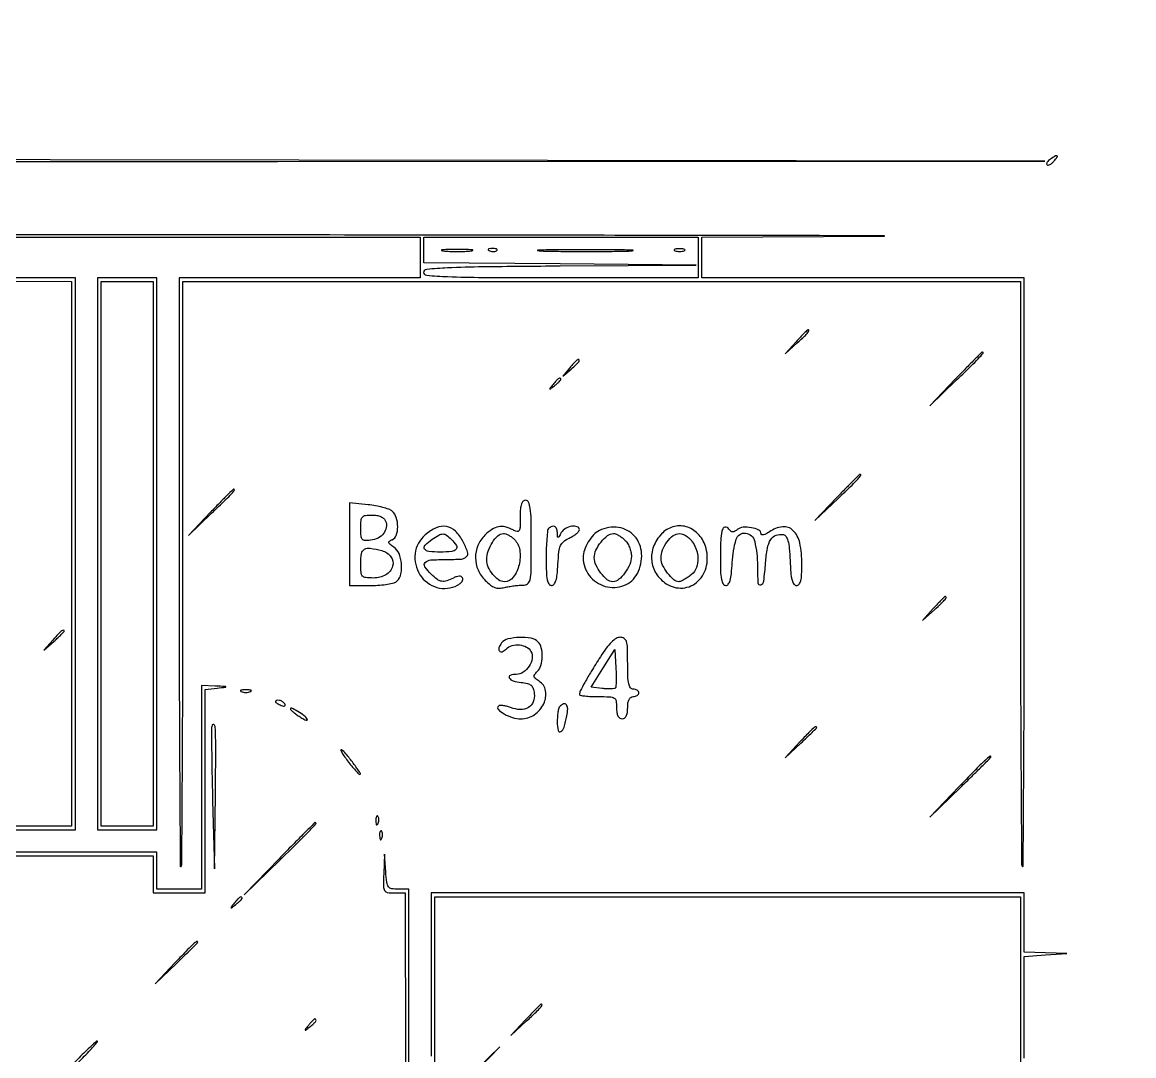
# Model space of a CAD drawing. Extents: x 0 to 968, y 0 to 666.
# Drawn here: x 655.7 to 955.5, y 387.1 to 666 of the extents above; entities that cross this region are included whole.
import ezdxf

# ---------------------------------------------------------------- set-up
doc = ezdxf.new("R2010")
doc.units = 0

msp = doc.modelspace()

# ---------------------------------------------------------------- linework, layer by layer
for points in [[(628, 608), (695.5, 608), (763, 608), (763, 602.5), (763, 597), (730.5, 597), (698, 597), (698, 517.333333, 0.000593), (698.036195, 486.819375, 0.000999), (698.148084, 461.216834, 0.000057), (698.296916, 438.255809, 0.665796), (698.504117, 438.170783, 0.197186), (698.711333, 438.666384, 0.000056), (698.861398, 461.63394, 0.000992), (698.9746, 487.139843, 0.0006), (699.012485, 517.33745), (699.016737, 596), (811.981286, 596), (924.945835, 596), (924.96356, 517.342691, 0.000606), (925.006988, 487.146736, 0.001002), (925.125702, 461.641342, 0.000057), (925.28123, 438.676708, 0.197123), (925.490642, 438.176024, 0.66577), (925.699989, 438.261922, 0.000058), (925.850376, 461.218374, 0.001009), (925.963429, 486.819731, 0.000599), (926, 517.333333), (926, 597), (882.5, 597), (839, 597), (839, 602.490577), (839, 607.981154), (888.25, 608.250219, 0.99639), (888.249784, 608.367081, 0.000112), (795.168906, 608.510851, 0.000128), (665.881804, 608.648365, 0.000064), (502.218615, 608.759642, 0.000095), (260.891723, 608.847045, 0.0007)], [(629.596513, 441), (691, 441), (691, 436), (691, 431), (698, 431), (705, 431), (705, 458.436642), (705, 485.873283), (708.25, 486.276604, 0.000683), (710.553502, 486.565664, 0.602997), (710.584473, 486.648107, 0.202828), (710.426656, 486.723309, 0.000452), (707.75, 486.839963), (704, 487), (704, 459.5), (704, 432), (698, 432), (692, 432), (692, 437), (692, 442), (632, 442)], [(760, 343), (760, 387.5), (760, 432), (757.054791, 432, -0.043553), (755.317041, 432.151657, -0.199253), (754.480294, 432.68499, -0.121113), (754.03775, 433.829593, -0.012299), (753.735039, 436.75), (753.360496, 441.5), (753.180248, 436.25, 0.008253), (753.119162, 432.821337, 0.12418), (753.407362, 431.672479, 0.235546), (754.159798, 431.140679, 0.038168), (756, 431), (759, 431), (759.078947, 385.25, 0.001039)]]:
    msp.add_lwpolyline(points, format="xyb")
for points in [[(523.750682, 640.228582, 0.18155), (522.422717, 639.376754, 0.085324), (521.483371, 637.532218, 0.06617), (521.047698, 634.973356, 0.045588), (521.208439, 632.033171, -0.029967), (521.339937, 630.504551, -0.120742), (521.142062, 629.595913, -0.16315), (520.587434, 629.033237, -0.068537), (519.57006, 628.682153, 0.906064), (519.586387, 628.514275, 0.00002), (578.91433, 628.425453, 0.000313), (645.266323, 628.37043, 0.000185), (724.5, 628.38373), (931.5, 628.495095), (730.275678, 628.749985), (529.051355, 629.004876), (530.070835, 631.686311, 0.110247), (530.577767, 635.189376, 0.1412), (529.445792, 638.229509, 0.152942), (526.960164, 640.04288, 0.135292)], [(933.02896, 629.03906, 0.044429), (932.507686, 628.640546, 0.073916), (932.159984, 628.21208, 0.108439), (932.032091, 627.823706, 0.225585), (932.13646, 627.530207, 0.234162), (932.452534, 627.423579, 0.085026), (932.916631, 627.569338, 0.06172), (933.453252, 627.934292, 0.039407), (933.979944, 628.475834, 0.011124), (934.89468, 629.6293, 0.447869), (934.839289, 629.911334, 0.273213), (934.458847, 629.911828, 0.007952)], [(838, 602.5), (838, 597), (801, 597, -0.00109), (779.963396, 597.045873, -0.00904), (770.416667, 597.260135, -0.011091), (764.815868, 597.611765, -0.389565), (764, 598.5, -0.387724), (764.813193, 599.391029, -0.011011), (770.414549, 599.7796, -0.009081), (779.933194, 600.056457, -0.001115), (800.75, 600.237294), (837.5, 600.474589), (800.75, 600.749615), (764, 601.024642), (764, 604.512321), (764, 608), (801, 608), (838, 608)], [(769.25, 604.271532, 0.016375), (770.957332, 604.149287, 0.009683), (773, 604.109723, 0.009683), (775.042668, 604.149287, 0.016375), (776.75, 604.271532, 0.095407), (777.221145, 604.41442, 0.741699), (777.195312, 604.548567, 0.021699), (775.688407, 604.640349, 0.00436), (773, 604.663794, 0.00436), (770.311593, 604.640349, 0.021699), (768.804688, 604.548567, 0.741699), (768.778855, 604.41442, 0.095407)], [(781.8125, 604.316886, 0.051402), (782.359369, 604.160852, 0.05415), (782.916927, 604.123424, 0.060344), (783.402231, 604.202593, 0.126455), (783.729167, 604.395833, 0.296942), (783.77538, 604.614691, 0.208169), (783.592839, 604.799335, 0.077125), (783.112848, 604.910055, 0.028489), (782.416667, 604.921053, 0.018894), (781.670344, 604.862007, 0.168741), (781.37858, 604.720685, 0.470617), (781.395823, 604.538436, 0.054073)], [(796.30642, 604.252744, 0.004177), (801.638705, 604.154054, 0.002552), (807.932819, 604.122278, 0.002557), (814.168724, 604.15452, 0.00454), (819.30642, 604.254021, 0.035335), (820.463473, 604.369043, 0.90624), (820.455636, 604.478563, 0.005568), (815.752615, 604.552515, 0.001161), (807.5, 604.571211, 0.001136), (799.25641, 604.55202, 0.005961), (794.724386, 604.477135, 0.928931), (794.719475, 604.368578, 0.023005)], [(831.75, 604.337719, 0.057986), (832.320008, 604.181385, 0.037979), (833, 604.12966, 0.037979), (833.679992, 604.181385, 0.057986), (834.25, 604.337719, 0.174857), (834.459382, 604.525001, 0.447206), (834.398438, 604.693942, 0.078554), (833.89144, 604.810911, 0.017491), (833, 604.842105, 0.017491), (832.10856, 604.810911, 0.078554), (831.601562, 604.693942, 0.447206), (831.540618, 604.525001, 0.174857)], [(864.437091, 579.75), (861.5, 576.5), (864.75, 579.437091, 0.005203), (866.702672, 581.239026, 0.031436), (867.644302, 582.245213, 0.126516), (867.885551, 582.760705, 0.469811), (867.687091, 583, 0.195675), (867.487928, 582.918954, 0.003116), (866.603329, 582.045313, 0.007681), (865.585435, 580.995657, 0.004953)], [(907.47318, 569.75), (900.5, 562.5), (907.75, 569.47318, 0.001495), (912.136249, 573.717269, 0.012912), (914.036831, 575.665349, 0.033553), (914.876915, 576.703881, 0.60757), (914.72318, 577, 0.198387), (914.535715, 576.922571, 0.000505), (912.479305, 574.870312, 0.003008), (910.166504, 572.529511, 0.001857)], [(803.404988, 572.75), (801.5, 570.5), (803.75, 572.404988, 0.010402), (805.102181, 573.598996, 0.048385), (805.795506, 574.373826, 0.197337), (805.898791, 574.789444, 0.372044), (805.654988, 575, 0.191119), (805.44834, 574.918017, 0.007508), (804.851732, 574.339062, 0.012381), (804.159969, 573.612165, 0.008332)], [(798.872445, 568.25, 0.001576), (797.99236, 567.120493, 0.377591), (798, 567, 0.377591), (798.120493, 566.99236, 0.001576), (799.25, 567.872445, 0.012436), (799.920402, 568.425681, 0.017649), (800.485937, 568.952641, 0.013803), (800.91885, 569.410139, 0.184603), (801, 569.622445, 0.307699), (800.806605, 569.90695, 0.241985), (800.426111, 569.869516, 0.065617), (799.76332, 569.306759, 0.017685)], [(875.468697, 537.75), (869.5, 531.5), (875.75, 537.468697, 0.001842), (879.526162, 541.101597, 0.015158), (881.188581, 542.813502, 0.043781), (881.876507, 543.712971, 0.591372), (881.718697, 544, 0.198184), (881.529557, 543.921966, 0.0007), (879.766721, 542.164062, 0.003552), (877.777178, 540.146053, 0.002203)], [(706.468697, 533.75), (700.5, 527.5), (706.75, 533.468697, 0.001842), (710.526162, 537.101597, 0.015158), (712.188581, 538.813502, 0.043781), (712.876507, 539.712971, 0.591372), (712.718697, 540, 0.198184), (712.529557, 539.921966, 0.0007), (710.766721, 538.164062, 0.003552), (708.777178, 536.146053, 0.002203)], [(790, 532.464816, -0.008102), (789.955504, 529.718845, -0.118669), (789.700439, 528.792322, -0.337437), (789.152974, 528.551086, -0.063978), (788.065741, 528.964816, 0.058963), (785.9557, 529.791994, 0.110493), (784.132972, 529.857141, 0.103389), (782.375481, 529.13387, 0.04727), (780.454545, 527.545455, 0.098334), (778.582929, 524.746274, 0.100826), (777.944754, 521.469513, 0.099938), (778.638287, 518.180793, 0.09487), (780.559709, 515.349382, 0.031285), (781.958432, 514.115541, 0.078459), (783.146628, 513.460705, 0.091938), (784.359465, 513.260319, 0.055341), (785.809709, 513.450199, -0.017258), (787.003919, 513.700055, -0.011904), (788.370664, 513.903723, -0.012017), (789.69597, 514.036816, -0.023925), (790.75, 514.066564, 0.165739), (792.02051, 514.471958, 0.186962), (792.702, 515.549878, 0.045768), (792.958223, 518.037158, 0.002795), (793, 525.511202, 0.004307), (792.94648, 531.724678, 0.028158), (792.71736, 534.8352, 0.065692), (792.278043, 536.479858, 0.303478), (791.5, 537, 0.189476), (790.802236, 536.725735, 0.126252), (790.332687, 535.994136, 0.063484), (790.072234, 534.658766, 0.016458)], [(744, 525.127229), (744, 514), (749.8, 514, 0.019046), (752.108583, 514.087973, 0.023405), (754.24875, 514.3525, 0.022776), (755.991348, 514.733628, 0.13189), (756.8, 515.2, 0.147019), (757.831824, 517.118494, 0.073611), (757.983373, 519.893945, 0.073459), (757.323542, 522.601251, 0.14451), (755.954932, 524.319013, -0.015895), (754.868266, 525.132822, -0.165018), (754.571498, 525.596717, -0.319825), (754.719404, 525.970218, -0.052109), (755.454932, 526.344332, 0.223188), (756.582273, 527.518134, 0.0813), (756.967763, 529.850613, 0.076073), (756.588922, 532.352066, 0.144981), (755.466821, 534.027536, 0.085919), (754.557006, 534.550042, 0.021739), (752.92501, 535.066378, 0.021527), (750.980725, 535.500955, 0.020268), (748.966821, 535.77721), (744, 536.254459)], [(753.690532, 531.364077, -0.133205), (753.866211, 529.640181, -0.125453), (753.156026, 528.019044, -0.110729), (751.660553, 526.790452, -0.087295), (749.649138, 526.183578, -0.038479), (748.125626, 526.119612, -0.216266), (747.413519, 526.473251, -0.154558), (747.074207, 527.329724, -0.017631), (747, 529.433578, -0.020457), (747.08661, 531.549565, -0.156936), (747.462495, 532.455875, -0.18726), (748.261842, 532.888503, -0.031473), (750.031385, 533, -0.041619), (751.335743, 532.891238, -0.063595), (752.421155, 532.563313, -0.077745), (753.222722, 532.04318, -0.11896)], [(764.355764, 527.629592, 0.186809), (761.662758, 522.593708, 0.175129), (762.96813, 516.891135, 0.181229), (767.560774, 513.468447, 0.195767), (773.09375, 514.050173, 0.048451), (773.801488, 514.522224, 0.071264), (774.306671, 515.071664, 0.094898), (774.541436, 515.608956, 0.196545), (774.46732, 516.052878, 0.152749), (774.090892, 516.379099, 0.108241), (773.538805, 516.488296, 0.077749), (772.831012, 516.362744, 0.040185), (772.005053, 516.002704, -0.04236), (770.194441, 515.22279, -0.122262), (768.842385, 515.116106, -0.117835), (767.567469, 515.653874, -0.03793), (766, 517, -0.045993), (764.292938, 519.053738, -0.361337), (764.398643, 520.200452, -0.182115), (765.868804, 520.866029, -0.01621), (770, 521, 0.015029), (774.176566, 521.125564, 0.194038), (775.557755, 521.781584, 0.282162), (775.808169, 523.055893, 0.030325), (774.536985, 525.928479, 0.080052), (772.513315, 528.663498, 0.153301), (770.102007, 529.887716, 0.147681), (767.35774, 529.535386, 0.072485)], [(771.428571, 526.428571, -0.051831), (772.777469, 524.766735, -0.332824), (772.712078, 523.751556, -0.195491), (771.528888, 523.138916, -0.02292), (768.5, 523, -0.024213), (765.360941, 523.152099, -0.22614), (764.231402, 523.831684, -0.357135), (764.336761, 524.864427, -0.043047), (766.222506, 526.443296, -0.022027), (768.051225, 527.607635, -0.132199), (769.131496, 527.895063, -0.160237), (770.102667, 527.572579, -0.036773)], [(788.428571, 526.428571, -0.163616), (789.869637, 523.527549, -0.09183), (789.684864, 519.553932, -0.101373), (788.143438, 516.207679, -0.23865), (785.757312, 515, -0.154177), (784.181084, 515.497871, -0.070869), (782.593415, 516.987026, -0.06763), (781.404397, 518.966794, -0.101798), (781, 520.932481, -0.081439), (781.381927, 523.2618, -0.060187), (782.50866, 525.622781, -0.064738), (784.007407, 527.42108, -0.188876), (785.485275, 528, -0.086012), (786.122648, 527.889539, -0.036815), (786.915764, 527.538393, -0.035031), (787.726013, 527.029919, -0.038752)], [(797.666667, 529.333333, 0.169247), (797.402069, 528.785689, 0.007906), (797.195833, 526.708333, 0.012318), (797.048411, 524.19147, 0.008468), (797, 521.333333, 0.008168), (797.061038, 517.597389, 0.04066), (797.299435, 515.514284, 0.090674), (797.742134, 514.393159, 0.259038), (798.450096, 514, 0.229955), (799.142591, 514.336268, 0.092973), (799.641453, 515.291507, 0.048093), (799.985283, 516.98982, 0.012864), (800.200096, 519.74124, -0.012932), (800.460297, 523.068123, -0.076184), (800.902041, 524.755895, -0.122702), (801.734364, 525.845672, -0.057267), (803.25, 526.795806, 0.026087), (804.30296, 527.36791, 0.034455), (805.192188, 528.001064, 0.03683), (805.827082, 528.606026, 0.186082), (806, 529.054566, 0.327174), (805.418699, 529.847838, 0.117564), (803.938264, 529.954547, 0.086537), (802.203519, 529.351146, 0.134807), (801.080099, 528.25, -0.004477), (800.404826, 527.114135, -0.262137), (800.202085, 527, -0.400998), (800.065518, 527.130512, -0.006989), (800.030409, 528.25, 0.083293), (799.830385, 529.327327, 0.20044), (799.290575, 529.912128, 0.21373), (798.524275, 529.918734, 0.093495)], [(811.364082, 528.83041, 0.094889), (809.805625, 527.669715, 0.051158), (808.37217, 525.741264, 0.050728), (807.342168, 523.528286, 0.083757), (807, 521.5, 0.166832), (808.65555, 516.676367, 0.157792), (812.961165, 513.752455, 0.165599), (818.003162, 513.977805, 0.182141), (821.623412, 517.238652, 0.13428), (822.772787, 522.623624, 0.168523), (820.84142, 527.314353, 0.178086), (816.528143, 529.636227, 0.149162)], [(818.171259, 526.345012, -0.070451), (818.871832, 525.504026, -0.041998), (819.462807, 524.340455, -0.041175), (819.865428, 523.055733, -0.055405), (820, 521.845012, -0.100262), (819.564184, 519.693469, -0.057856), (818.257277, 517.385792, -0.059663), (816.569476, 515.574284, -0.177209), (815, 515, -0.175555), (813.483528, 515.549379, -0.055047), (811.783185, 517.31814, -0.054434), (810.439942, 519.524167, -0.109984), (810, 521.5, -0.110174), (810.451511, 523.524216, -0.058345), (811.814175, 525.719678, -0.059596), (813.562738, 527.448451, -0.166683), (815.171259, 528, -0.095833), (815.745343, 527.888948, -0.030498), (816.535654, 527.513847, -0.029174), (817.385074, 526.978399, -0.028703)], [(828.122561, 527.901178, 0.096353), (825.985781, 524.477088, 0.115932), (825.476429, 520.726065, 0.119083), (826.690145, 517.216075, 0.105587), (829.414725, 514.463917, 0.164374), (833.866781, 513.307158, 0.175063), (837.973805, 515.132595, 0.15482), (840.299808, 519.403109, 0.128275), (839.969165, 524.593431, 0.112955), (837.939723, 527.95058, 0.133237), (834.759274, 529.844925, 0.141458), (831.205284, 529.813753, 0.133523)], [(836.443296, 525.777494, -0.079796), (837.65523, 523.279821, -0.0914), (837.946728, 520.645629, -0.100928), (837.285414, 518.286044, -0.121937), (835.777494, 516.556704, -0.01506), (834.869579, 515.960704, -0.018033), (833.97946, 515.457282, -0.016968), (833.2082, 515.08973, -0.103059), (832.777494, 515, -0.18659), (831.419568, 515.525031, -0.045628), (829.769843, 517.325524, -0.046536), (828.424353, 519.483431, -0.116657), (828, 521.277494, -0.090354), (828.417453, 523.568721, -0.069879), (829.63631, 525.799979, -0.075366), (831.295625, 527.444255, -0.158917), (833, 528, -0.095182), (833.835567, 527.839483, -0.048436), (834.789687, 527.347139, -0.045695), (835.70805, 526.627744, -0.051033)], [(844, 522, 0.007222), (844.059476, 517.882218, 0.037691), (844.295384, 515.627142, 0.084803), (844.735657, 514.416432, 0.269454), (845.452283, 514, 0.23729), (846.152621, 514.352197, 0.090616), (846.649224, 515.359244, 0.045738), (846.988704, 517.163473, 0.011543), (847.202283, 520.146024, -0.059273), (848.264547, 526.454923, -0.367329), (850.803908, 528.124158, -0.316704), (853.268159, 525.892283, -0.055412), (854, 519.30887, 0.013833), (854.128397, 514.668907, 0.499338), (854.896789, 514.155281, 0.285779), (855.726957, 515.188045, 0.012037), (856.199367, 520.079464, -0.026848), (856.699484, 524.03106, -0.095367), (857.61798, 526.401021, -0.164955), (859.033652, 527.555071, -0.132774), (861, 527.738408, -0.214446), (861.730272, 527.24571, -0.076051), (862.236087, 526.059168, -0.041196), (862.580441, 524.038682, -0.010655), (862.79569, 520.739662, 0.010006), (863.00805, 517.418636, 0.04257), (863.342266, 515.459397, 0.086621), (863.835605, 514.374714, 0.247667), (864.54569, 514, 0.228307), (865.236202, 514.332636, 0.106995), (865.68707, 515.243167, 0.050154), (865.934013, 516.918191, 0.011537), (866, 519.777494, 0.049763), (865.432901, 525.461365, 0.149323), (863.598615, 528.856473, 0.230493), (860.765832, 529.813882, 0.121559), (857.222506, 528.443296, -0.029909), (856.369019, 527.918593, -0.065589), (855.652861, 527.648684, -0.133672), (855.190385, 527.665496, -0.328255), (855, 527.924244, 0.287568), (854.362834, 528.940484, 0.06893), (852.38056, 529.582252, 0.064128), (850.114728, 529.689688, 0.154211), (848.576042, 529.063109, -0.043568), (847.910361, 528.602156, -0.116533), (847.360464, 528.440128, -0.161022), (846.906592, 528.563193, -0.10871), (846.530011, 528.951442, 0.200659), (845.483571, 529.700344, 0.378359), (844.636048, 529.239188, 0.07402), (844.126965, 526.74423, 0.013379)], [(752.680825, 523.387804, -0.168143), (755.132854, 521.727509, -0.237797), (755.5852, 519.176656, -0.192631), (753.750942, 516.87098, -0.130275), (750.464816, 516, -0.023377), (748.318136, 516.100421, -0.193222), (747.466551, 516.538616, -0.164095), (747.079588, 517.483941, -0.015812), (747, 520, -0.04173), (747.218327, 522.611391, -0.220009), (748.009451, 523.76792, -0.176097), (749.537249, 524.060348, -0.025638)], [(901.437091, 507.75), (898.5, 504.5), (901.75, 507.437091, 0.005203), (903.702672, 509.239026, 0.031436), (904.644302, 510.245213, 0.126516), (904.885551, 510.760705, 0.469811), (904.687091, 511, 0.195675), (904.487928, 510.918954, 0.003116), (903.603329, 510.045313, 0.007681), (902.585435, 508.995657, 0.004953)], [(663.924314, 499.25), (661.5, 496.5), (664.25, 498.924314, 0.006223), (665.303915, 499.876984, 0.009492), (666.192188, 500.732156, 0.004632), (666.918342, 501.471891, 0.194102), (667, 501.674314, 0.426412), (666.773973, 501.891157, 0.157803), (666.311864, 501.720118, 0.038158), (665.422009, 500.901388, 0.007047)], [(784.979944, 498.475834, 0.083483), (784.267224, 497.248593, 0.255371), (784.397479, 496.327542, 0.339885), (785.151863, 496.114707, 0.101626), (786.216667, 496.816667, -0.12664), (787.79993, 497.7517, -0.095289), (789.821717, 497.937246, -0.098638), (791.708729, 497.363584, -0.147974), (792.917257, 496.154606, -0.162937), (793.23644, 494.276737, -0.10505), (792.44352, 492.195489, -0.102563), (790.85078, 490.578198, -0.14823), (788.943296, 490, 0.082244), (787.329729, 489.732781, 0.477272), (787.072361, 489.031982, 0.188682), (788.110931, 488.227314, 0.047555), (790.25, 487.813358, -0.032228), (791.966076, 487.535442, -0.119215), (792.941091, 487.049579, -0.139392), (793.502176, 486.219129, -0.050586), (793.809932, 484.817258, -0.122874), (793.519817, 482.589588, -0.166777), (792.215933, 481.055744, -0.142732), (790.062523, 480.500848, -0.083183), (787.426787, 481.027836, 0.025368), (786.34669, 481.376914, 0.034084), (785.33786, 481.574835, 0.036286), (784.517373, 481.6184, 0.193851), (784.112884, 481.446217, 0.411115), (784.107967, 480.517814, 0.070167), (785.656888, 479.325866, 0.054638), (787.959378, 478.334384, 0.074499), (790.19113, 478, 0.150131), (793.780603, 479.102637, 0.131903), (796.351204, 482.078686, 0.155915), (796.845873, 485.568742, 0.21419), (795.104104, 488.167059, -0.028598), (794.114062, 488.867047, -0.178551), (793.797756, 489.389014, -0.207234), (793.920364, 489.944467, -0.039888), (794.604104, 490.746961, 0.126299), (795.583769, 492.403261, 0.064725), (795.955424, 494.80397, 0.065217), (795.701605, 497.191123, 0.138174), (794.8, 498.8, 0.156168), (792.94764, 499.753941, 0.049723), (789.813852, 499.962225, 0.049667), (786.712786, 499.549697, 0.163065)], [(811.637572, 494.75, 0.00457), (809.18444, 490.812206, 0.010608), (807.435119, 487.804463, 0.00958), (806.227053, 485.519861, 0.117347), (806, 484.565741, 0.368221), (806.191362, 484.341126, 0.011718), (807.46875, 484.166187, 0.017551), (809.082975, 484.040717, 0.010619), (811, 484, -0.009722), (814.199987, 483.937776, -0.126045), (815.333333, 483.6, -0.222479), (815.85898, 482.819245, -0.0387), (816, 481, 0.033607), (816.088963, 479.677925, 0.082504), (816.375, 478.75, 0.12651), (816.851045, 478.202091, 0.152103), (817.5, 478, 0.152103), (818.148955, 478.202091, 0.12651), (818.625, 478.75, 0.082504), (818.911037, 479.677925, 0.033607), (819, 481, -0.033607), (819.088963, 482.322075, -0.082504), (819.375, 483.25, -0.12651), (819.851045, 483.797909, -0.152103), (820.5, 484, 0.064853), (821.073457, 484.074694, 0.082425), (821.559375, 484.29375, 0.098894), (821.884432, 484.618646, 0.148195), (822, 485, 0.148195), (821.884432, 485.381354, 0.098894), (821.559375, 485.70625, 0.082425), (821.073457, 485.925306, 0.064853), (820.5, 486, -0.241448), (819.764111, 486.377357, -0.103378), (819.303571, 487.416667, -0.044348), (819.061101, 489.386832, -0.008455), (819, 493, 0.006551), (818.945673, 497.146228, 0.063519), (818.678128, 498.880401, 0.185223), (818.066993, 499.690623, 0.14048), (816.987579, 500, 0.142573), (815.903445, 499.68445, 0.052421), (814.642775, 498.683177, 0.038956), (813.224017, 497.055605, 0.018204)], [(815.652232, 486.318899, -0.16952), (815.313888, 486.155647, -0.01844), (814.43782, 486.08821, -0.020931), (813.357374, 486.090269, -0.015424), (812.163958, 486.179471), (809.13564, 486.5), (812.31782, 491.622769), (815.5, 496.745539), (815.806094, 491.762197, -0.009097), (815.889984, 489.819426, -0.013306), (815.887161, 488.1076, -0.00869), (815.822709, 486.696369, -0.182584)], [(714.75, 485.337719, 0.057986), (715.320008, 485.181385, 0.037979), (716, 485.12966, 0.037979), (716.679992, 485.181385, 0.057986), (717.25, 485.337719, 0.174857), (717.459382, 485.525001, 0.447206), (717.398438, 485.693942, 0.078554), (716.89144, 485.810911, 0.017491), (716, 485.842105, 0.017491), (715.10856, 485.810911, 0.078554), (714.601562, 485.693942, 0.447206), (714.540618, 485.525001, 0.174857)], [(724, 482.606989, 0.2252), (724.088769, 482.419896, 0.029412), (724.455882, 482.154486, 0.029555), (724.957462, 481.875192, 0.020646), (725.551938, 481.618443, 0.036408), (726.131719, 481.443138, 0.155351), (726.487528, 481.474315, 0.32948), (726.606889, 481.674071, 0.1144), (726.492921, 482.011454, 0.115814), (725.901891, 482.603931, 0.080554), (725.026239, 482.969265, 0.115534), (724.291154, 482.972535, 0.349578)], [(728, 480.650194, 0.214292), (728.105965, 480.414303, 0.010584), (728.770543, 479.848567, 0.015547), (729.618001, 479.200342, 0.01046), (730.623124, 478.511283, 0.015861), (731.590759, 477.920255, 0.05198), (732.276302, 477.620066, 0.26008), (732.533446, 477.672196, 0.369416), (732.56743, 477.890896, 0.093576), (731.705618, 478.834391, 0.025145), (730.016169, 479.97471, 0.022163), (728.362324, 480.876341, 0.554644)], [(800.666667, 481.333333, 0.137098), (800.407028, 480.872304, 0.020749), (800.195833, 479.824583, 0.021952), (800.048815, 478.535059, 0.017407), (800, 477.133333, 0.049567), (800.225231, 474.866929, 0.525871), (800.940546, 474.560755, 0.179542), (801.839603, 475.739314, 0.02475), (802.60625, 478.78125, 0.042154), (802.823248, 480.691046, 0.171336), (802.471267, 481.787993, 0.331422), (801.712308, 482.006948, 0.106957)], [(706.866631, 476.25, 0.052219), (706.736419, 474.98001, 0.001526), (706.76463, 469.579688, 0.003051), (706.856151, 463.215434, 0.002097), (707.034235, 456), (707.56847, 437.5), (707.784235, 457.75, 0.001671), (707.874163, 470.046806, 0.013384), (707.745042, 475.710468, 0.234093), (707.338012, 476.439056, 0.535222)], [(865.452948, 471.75), (861.5, 467.5), (865.75, 471.452948, 0.003505), (867.379129, 472.989648, 0.005545), (868.751562, 474.331976, 0.00167), (869.920192, 475.508439, 0.197177), (870, 475.702948, 0.530177), (869.739874, 475.879312, 0.084306), (869.10505, 475.492362, 0.023188), (867.864475, 474.308562, 0.003311)], [(743.437256, 466.671149, 0.007228), (744.542897, 465.264231, 0.011009), (745.546855, 464.0784, 0.005829), (746.417632, 463.11745, 0.208685), (746.686783, 463, 0.605293), (746.876706, 463.362865, 0.007677), (744.969974, 466.023747, 0.012162), (742.973344, 468.588732, 0.083055), (741.772007, 469.640908, 0.642988), (741.623889, 469.541888, 0.087648), (741.793039, 469.057864, 0.02558), (742.436147, 468.037082, 0.009564)], [(908.47654, 459.75), (900.5, 451.5), (908.75, 459.47654, 0.001604), (911.912967, 462.554356, 0.002609), (914.576563, 465.1903, 0.000381), (916.923053, 467.540372, 0.198516), (917, 467.72654, 0.618992), (916.696578, 467.877726, 0.026504), (915.516407, 466.885156, 0.011243), (913.331984, 464.74677, 0.001254)], [(724.98025, 440.25), (715.5, 430.5), (725.25, 439.98025, 0.001007), (731.163067, 445.752924, 0.009415), (733.657753, 448.292058, 0.019449), (734.879217, 449.687974, 0.630699), (734.73025, 450, 0.198636), (734.545559, 449.923614, 0.000266), (731.754915, 447.135938, 0.002175), (728.634394, 443.988149, 0.001332)], [(751.078947, 450.416667, 0.018894), (751.137993, 449.670344, 0.168741), (751.279315, 449.37858, 0.470617), (751.461564, 449.395823, 0.054073), (751.683114, 449.8125, 0.051402), (751.839148, 450.359369, 0.05415), (751.876576, 450.916927, 0.060344), (751.797407, 451.402231, 0.126455), (751.604167, 451.729167, 0.296942), (751.385309, 451.77538, 0.208169), (751.200665, 451.592839, 0.077125), (751.089945, 451.112848, 0.028489)], [(752.078947, 446.416667, 0.018894), (752.137993, 445.670344, 0.168741), (752.279315, 445.37858, 0.470617), (752.461564, 445.395823, 0.054073), (752.683114, 445.8125, 0.051402), (752.839148, 446.359369, 0.05415), (752.876576, 446.916927, 0.060344), (752.797407, 447.402231, 0.126455), (752.604167, 447.729167, 0.296942), (752.385309, 447.77538, 0.208169), (752.200665, 447.592839, 0.077125), (752.089945, 447.112848, 0.028489)], [(712.872445, 428.25, 0.001576), (711.99236, 427.120493, 0.377591), (712, 427, 0.377591), (712.120493, 426.99236, 0.001576), (713.25, 427.872445, 0.012436), (713.920402, 428.425681, 0.017649), (714.485937, 428.952641, 0.013803), (714.91885, 429.410139, 0.184603), (715, 429.622445, 0.307699), (714.806605, 429.90695, 0.241985), (714.426111, 429.869516, 0.065617), (713.76332, 429.306759, 0.017685)], [(696.96584, 412.25), (691.5, 406.5), (697.25, 411.96584, 0.002429), (699.454324, 414.081711, 0.003903), (701.310938, 415.909561, 0.000843), (702.921604, 417.525668, 0.198036), (703, 417.71584, 0.580622), (702.718401, 417.876586, 0.050698), (701.887147, 417.26449, 0.016599), (700.293238, 415.721355, 0.00208)], [(791.452948, 396.75), (787.5, 392.5), (791.75, 396.452948, 0.003311), (794.308562, 398.864475, 0.023188), (795.492362, 400.10505, 0.084306), (795.879312, 400.739874, 0.530177), (795.702948, 401, 0.197177), (795.508439, 400.920192, 0.00167), (794.331976, 399.751562, 0.005545), (792.989648, 398.379129, 0.003505)], [(732.872445, 395.25, 0.001576), (731.99236, 394.120493, 0.377591), (732, 394, 0.377591), (732.120493, 393.99236, 0.001576), (733.25, 394.872445, 0.017685), (734.306759, 395.76332, 0.065617), (734.869516, 396.426111, 0.241985), (734.90695, 396.806605, 0.307699), (734.622445, 397, 0.184603), (734.410139, 396.91885, 0.013803), (733.952641, 396.485937, 0.017649), (733.425681, 395.920402, 0.012436)], [(671, 386.5, 0.005315), (669.341221, 384.773493, 0.009649), (668.027781, 383.321875, 0.005222), (667.018986, 382.138017, 0.636069), (667.083584, 382, 0.183746), (667.40394, 382.121842, 0.003583), (668.734031, 383.321875, 0.008106), (670.271216, 384.775353, 0.005286), (672, 386.5, 0.005315), (673.658779, 388.226507, 0.009649), (674.972219, 389.678125, 0.005222), (675.981014, 390.861983, 0.636069), (675.916416, 391, 0.183746), (675.59606, 390.878158, 0.003583), (674.265969, 389.678125, 0.008106), (672.728784, 388.224647, 0.005286)]]:
    msp.add_lwpolyline(points, format="xyb", close=True)
for points in [[(621, 448), (670, 448), (670, 522.5), (670, 597), (649, 597)], [(591.248438, 596.235443), (668.996876, 596), (668.986702, 522.5), (668.976527, 449), (618.988264, 449)], [(926, 386.450096), (926, 413.900192), (931.75, 414.261012), (937.5, 414.621831), (931.75, 414.810916), (926, 415), (926, 423), (926, 431), (846, 431), (766, 431), (766, 387)], [(767, 372.544156), (767, 401.273659), (767, 430.003162), (846, 429.987659), (925, 429.972156), (925, 357.486078)], [(775.75, 380.480124), (784.5, 389.499814), (775.75, 381.021985)]]:
    msp.add_lwpolyline(points)
for points in [[(676, 522.5), (676, 448), (684, 448), (692, 448), (692, 522.5), (692, 597), (684, 597), (676, 597)], [(691, 522.5), (691, 449), (684, 449), (677, 449), (677, 522.5), (677, 596), (684, 596), (691, 596)]]:
    msp.add_lwpolyline(points, close=True)

doc.saveas('drawing.dxf')
